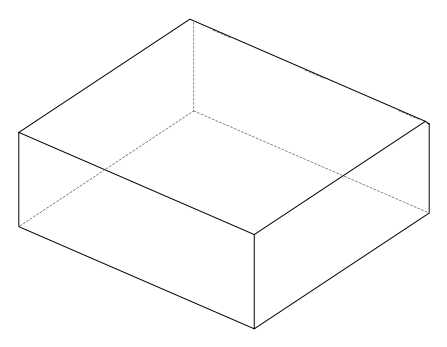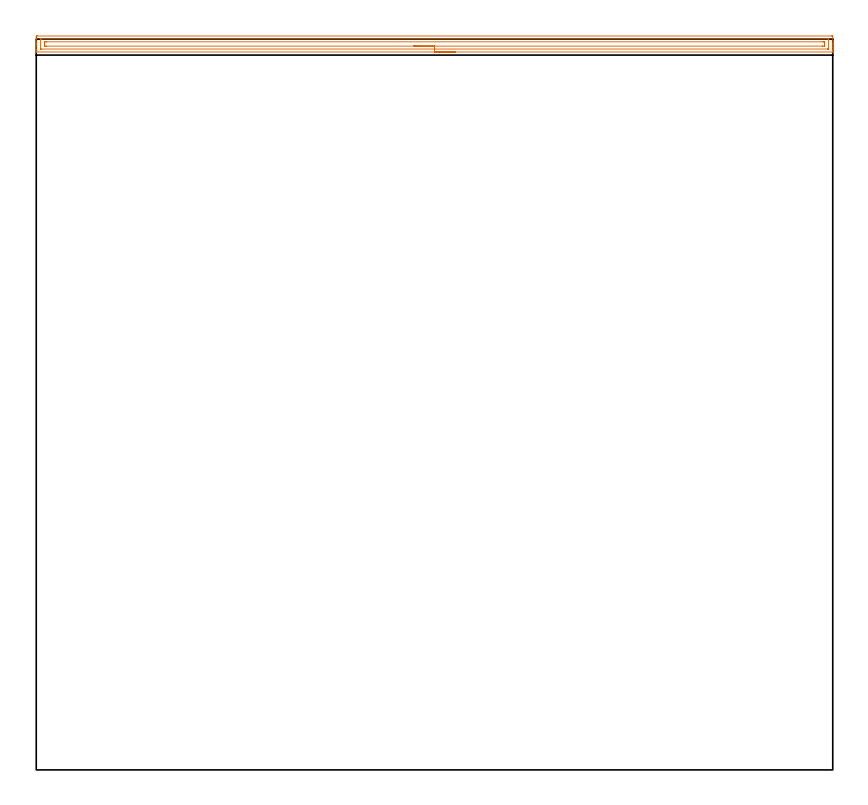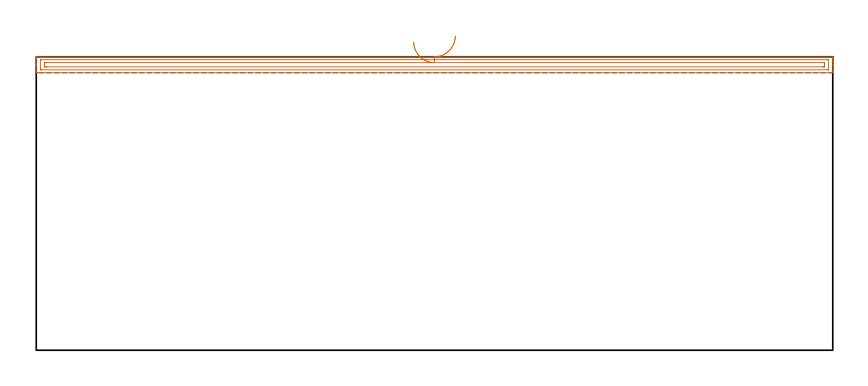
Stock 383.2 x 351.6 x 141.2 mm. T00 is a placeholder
(PLAN: 1 operations, 0 tool changes, 9.4 min)
(1 AREA_MILL | FG_CHAMFER_SURFACE | UGT0205_001 | 9.41 min | 11361 mm3)
(TOOL UGT0205_001 | Chamfer Mill 20 x 3 x 45 deg. | D20 FL50 Z2)
(OP 1 AREA_MILL)
G17 G21 G94 G90
T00 M6
G54
G17 G0 G90 X201.6 Y345.4 S1061 M3
G43 Z151.2 H0
G94 G1 X201.562 Z150.328 F250.
X201.448 Z149.463
X201.259 Z148.612
X200.997 Z147.78
X200.663 Z146.974
X200.26 Z146.2
X199.792 Z145.464
X199.26 Z144.772
X198.671 Z144.129
X198.028 Z143.539
X197.336 Z143.008
X196.6 Z142.54
X195.826 Z142.137
X195.02 Z141.803
X194.188 Z141.541
X193.337 Z141.352
X192.472 Z141.238
X191.6 Z141.2
X0.16
X0.01 Y345.402 Z141.188
X0.002 Y345.525 Z141.067
X0. Y345.652 Z140.947
Y346.001 Z140.599
Y346.627 Z139.968
Y348.689 Z137.909
Y349.247 Z137.347
Y349.844 Z136.752
Y352.467 Z134.13
X0.003 Y352.748 Z133.849
X0.01 Y353.093 Z133.504
X0.249 Y353.098 Z133.501
X0.606 Y353.1 Z133.5
X382.594
X382.951 Y353.098 Z133.501
X383.19 Y353.093 Z133.504
X383.2 Y352.748 Z133.849
Y349.25 Z137.345
Y347.814 Z138.782
Y346.627 Z139.968
Y346.001 Z140.599
Y345.652 Z140.947
X383.198 Y345.525 Z141.067
X383.19 Y345.402 Z141.188
X383.04 Y345.4 Z141.2
X191.6
Y346.814 Z139.786
X2.391 Y346.815 Z139.785
X2.198 Y346.816 Z139.784
X2.048 Y346.82 Z139.78
X2.016 Y346.821 Z139.779
X2.01 Y346.838 Z139.762
X2.006 Y346.865 Z139.735
X2.001 Y347.009 Z139.591
X2. Y351.382 Z135.218
X2.002 Y351.51 Z135.09
X2.006 Y351.611 Z134.989
X2.01 Y351.674 Z134.926
X2.042 Y351.679 Z134.921
X2.391 Y351.683 Z134.917
X2.583 Y351.685 Z134.915
X380.809
X381.002 Y351.684 Z134.916
X381.153 Y351.68 Z134.92
X381.184 Y351.679 Z134.921
X381.19 Y351.662 Z134.938
X381.194 Y351.635 Z134.965
X381.199 Y351.491 Z135.109
X381.2 Y347.119 Z139.481
X381.198 Y346.991 Z139.609
X381.194 Y346.889 Z139.711
X381.19 Y346.826 Z139.774
X381.158 Y346.821 Z139.779
X380.809 Y346.817 Z139.783
X380.617 Y346.815 Z139.785
X191.6 Y346.814 Z139.786
Y348.228 Z138.372
X5.069 Y348.229 Z138.371
X4.325 Y348.23 Z138.37
X4.176 Y348.232 Z138.368
X4.035 Y348.235 Z138.365
X4.01 Y348.376 Z138.224
X4.004 Y348.544 Z138.056
X4.001 Y349.25 Z137.35
X4. Y349.422 Z137.178
X4.002 Y350.124 Z136.476
X4.004 Y350.21 Z136.39
X4.009 Y350.252 Z136.348
X4.013 Y350.265 Z136.335
X4.031 Y350.267 Z136.333
X4.176 Y350.269 Z136.331
X4.918 Y350.271 Z136.329
X5.069 Y350.272 Z136.328
X378.131 Y350.271 Z136.329
X378.875 Y350.27 Z136.33
X379.024 Y350.268 Z136.332
X379.165 Y350.265 Z136.335
X379.19 Y350.124 Z136.476
X379.196 Y349.956 Z136.644
X379.2 Y349.25 Z137.35
Y349.078 Z137.522
X379.198 Y348.376 Z138.224
X379.196 Y348.29 Z138.31
X379.191 Y348.248 Z138.352
X379.187 Y348.235 Z138.365
X379.17 Y348.233 Z138.367
X379.024 Y348.231 Z138.369
X378.282 Y348.229 Z138.371
X378.131 Y348.228 Z138.372
X191.6
X190.728 Z138.41
X189.864 Z138.523
X189.012 Z138.712
X188.18 Z138.975
X187.374 Z139.308
X186.6 Z139.711
X185.864 Z140.18
X185.172 Z140.711
X184.529 Z141.3
X183.94 Z141.944
X183.409 Z142.636
X182.94 Z143.372
X182.537 Z144.145
X182.203 Z144.951
X181.941 Z145.783
X181.752 Z146.635
X181.638 Z147.5
X181.6 Z148.372
G0 Z151.2
M5
M2
